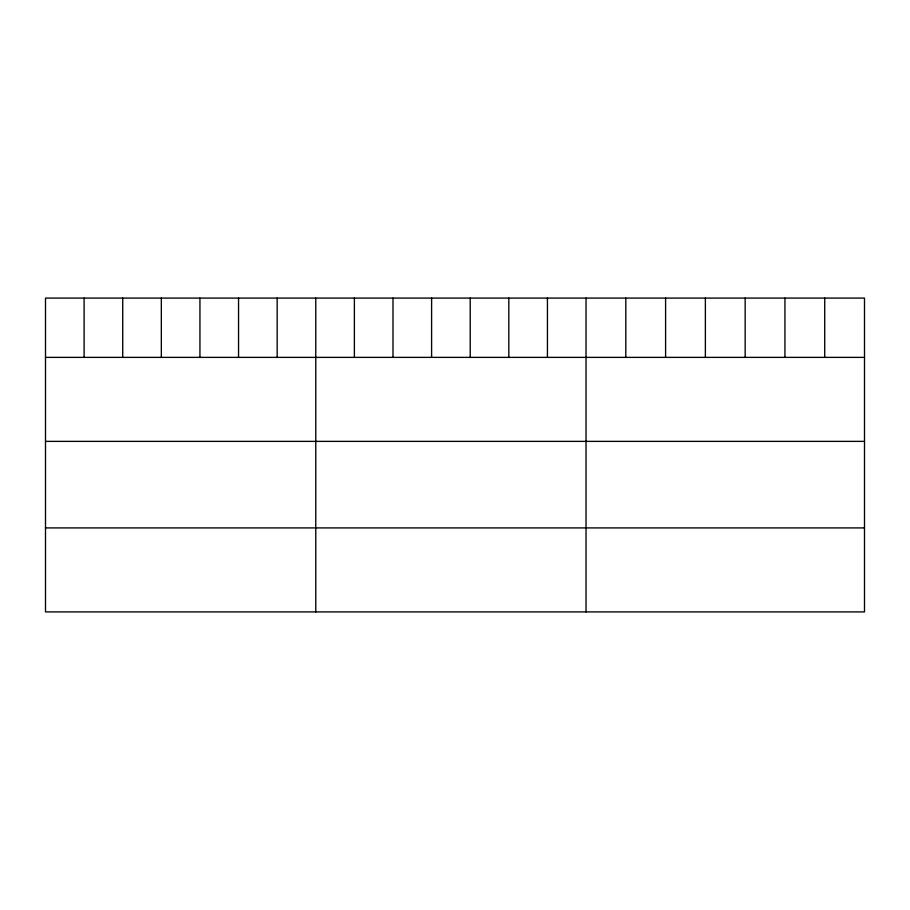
<?xml version="1.0" encoding="UTF-8"?>
<svg xmlns="http://www.w3.org/2000/svg" width="910" height="910" viewBox="0 0 910 910"><rect width="100%" height="100%" fill="white"/><g stroke="black" fill="none" stroke-linecap="round" stroke-linejoin="round"><path stroke-width="1.36" d="M864.5 357.38L864.5 611.907L45.5 611.907L45.5 298.093L864.5 298.093L864.5 357.38L45.5 357.38M45.5 441.373L864.5 441.373M45.5 527.914L864.5 527.914M824.722 298.093L824.722 357.38M784.943 298.093L784.943 357.38M745.165 298.093L745.165 357.38M705.375 298.093L705.375 357.38M665.597 298.093L665.597 357.38M625.818 298.093L625.818 357.38M586.04 298.093L586.04 611.907M547.433 298.093L547.433 357.38M508.815 298.093L508.815 357.38M470.208 298.093L470.208 357.38M431.602 298.093L431.602 357.38M392.995 298.093L392.995 357.38M354.377 298.093L354.377 357.38M315.77 298.093L315.77 611.907M277.163 298.093L277.163 357.38M238.545 298.093L238.545 357.38M199.938 298.093L199.938 357.38M161.332 298.093L161.332 357.38M122.725 298.093L122.725 357.38M84.107 298.093L84.107 357.38"/></g></svg>
